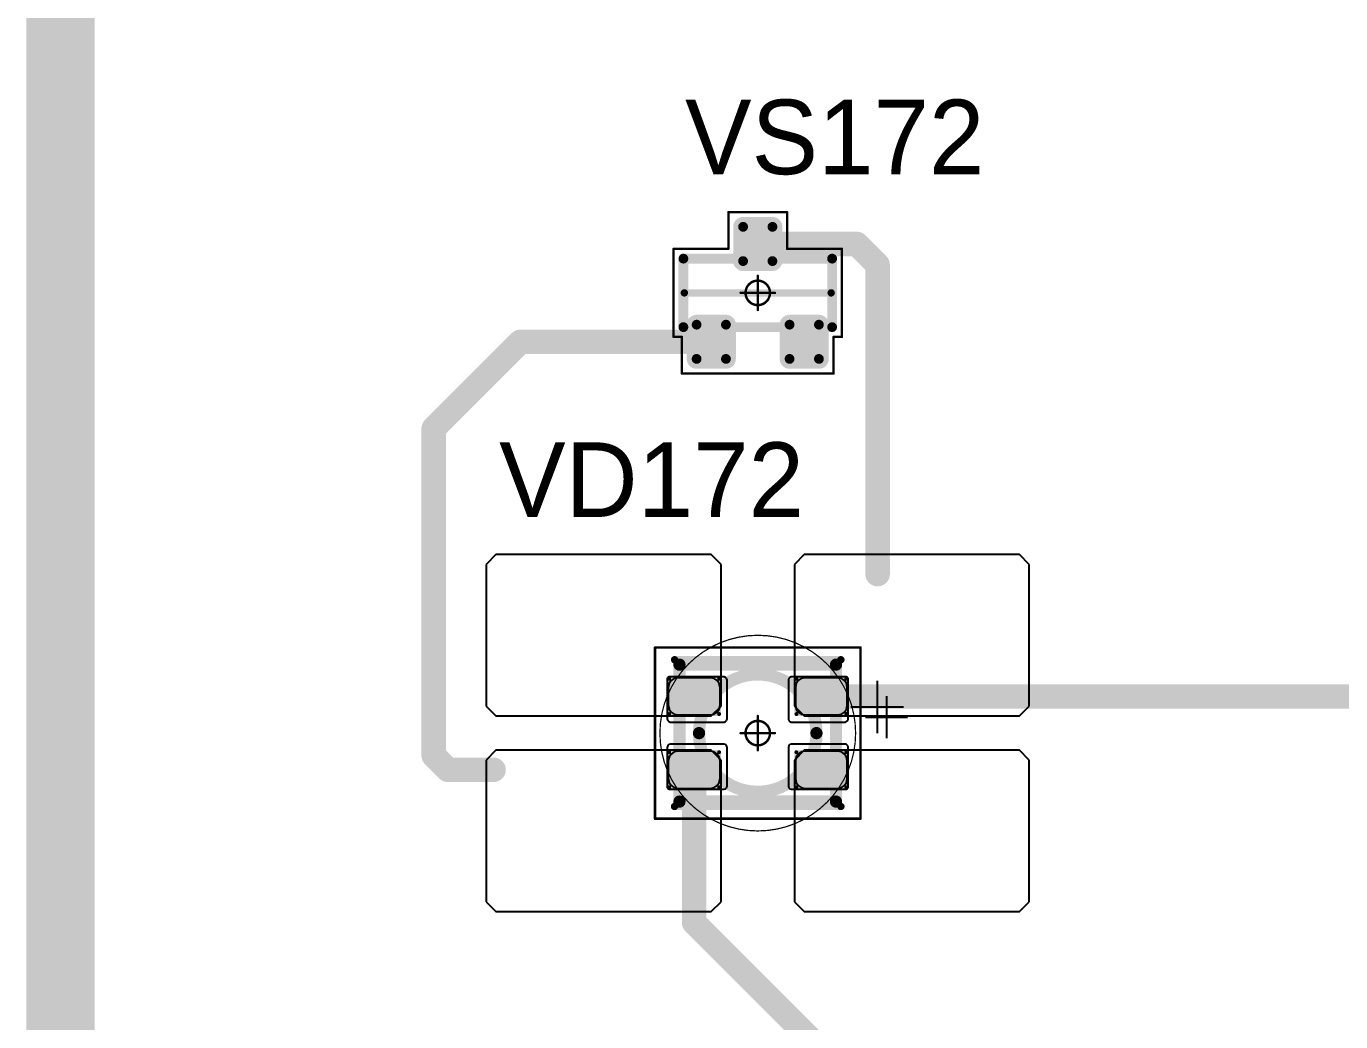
# Model space of a CAD drawing. Header units: millimetres. Extents: x 0 to 400, y 0 to 511.
# Drawn here: x 325.05 to 351.91, y 275.6 to 295.95 of the extents above; entities that cross this region are included whole.
import ezdxf

# ---------------------------------------------------------------- set-up
doc = ezdxf.new("R2010")
doc.units = ezdxf.units.MM
for name, color, linetype in [('Mechanical13', 56, 'Continuous'), ('Mechanical15', 56, 'Continuous'), ('Mechanical2', 216, 'Continuous'), ('TopLayer', 1, 'Continuous'), ('TopOverlay', 2, 'Continuous'), ('TopPaste', 8, 'Continuous'), ('TopSolder', 216, 'Continuous')]:
    doc.layers.add(name, color=color, linetype=linetype)

# ---------------------------------------------------------------- blocks, each defined once
blk = doc.blocks.new('SOT23_425')
at = {"layer": 'Mechanical13', "const_width": 0.2}
for points in [[(-0.7, 1.52), (0.7, 1.52)], [(-0.7, 1.52), (-0.7, -1.52)], [(0.7, 1.52), (0.7, -1.52)], [(-0.7, -1.52), (0.7, -1.52)]]:
    blk.add_lwpolyline(points, dxfattribs=at)
at = {"layer": 'Mechanical13', "const_width": 0.1}
for points in [[(-0.75, 1.52, 1), (-0.65, 1.52, 1)], [(-0.75, 1.52, 1), (-0.65, 1.52, 1)], [(0.65, 1.52, 1), (0.75, 1.52, 1)], [(0.65, 1.52, 1), (0.75, 1.52, 1)], [(-0.75, -1.52, 1), (-0.65, -1.52, 1)], [(-0.75, -1.52, 1), (-0.65, -1.52, 1)], [(0.65, -1.52, 1), (0.75, -1.52, 1)], [(0.65, -1.52, 1), (0.75, -1.52, 1)]]:
    blk.add_lwpolyline(points, format="xyb", close=True, dxfattribs=at)
at = {"layer": 'Mechanical15', "const_width": 0.05}
for points in [[(-0.9, 1.72), (-0.9, 1.55)], [(-0.9, 1.72), (0.9, 1.72)], [(0.9, 1.72), (0.9, 0.6)], [(-1.65, 1.55), (-1.65, -1.55)], [(-1.65, 1.55), (-0.9, 1.55)], [(0.9, 0.6), (1.65, 0.6)], [(1.65, 0.6), (1.65, -0.6)], [(0, 0.35), (0, -0.35)], [(-0.35, 0), (0.35, 0)], [(0.9, -0.6), (1.65, -0.6)], [(0.9, -0.6), (0.9, -1.72)], [(-1.65, -1.55), (-0.9, -1.55)], [(-0.9, -1.55), (-0.9, -1.72)], [(-0.9, -1.72), (0.9, -1.72)]]:
    blk.add_lwpolyline(points, dxfattribs=at)
at = {"layer": 'Mechanical15'}
for points, const_width in [([(-0.913, 1.72, 1), (-0.888, 1.72, 1)], 0.025), ([(-0.913, 1.72, 1), (-0.888, 1.72, 1)], 0.025), ([(0.888, 1.72, 1), (0.913, 1.72, 1)], 0.025), ([(0.888, 1.72, 1), (0.913, 1.72, 1)], 0.025), ([(-1.662, 1.55, 1), (-1.637, 1.55, 1)], 0.025), ([(-1.662, 1.55, 1), (-1.637, 1.55, 1)], 0.025), ([(-0.913, 1.55, 1), (-0.888, 1.55, 1)], 0.025), ([(-0.913, 1.55, 1), (-0.888, 1.55, 1)], 0.025), ([(0.888, 0.6, 1), (0.913, 0.6, 1)], 0.025), ([(0.888, 0.6, 1), (0.913, 0.6, 1)], 0.025), ([(1.637, 0.6, 1), (1.662, 0.6, 1)], 0.025), ([(1.637, 0.6, 1), (1.662, 0.6, 1)], 0.025), ([(0.25, 0, 1), (-0.25, 0, 1)], 0.05), ([(-0.012, 0.35, 1), (0.012, 0.35, 1)], 0.025), ([(-0.362, 0, 1), (-0.337, 0, 1)], 0.025), ([(-0.262, 0, 1), (-0.238, 0, 1)], 0.025), ([(0.238, 0, 1), (0.262, 0, 1)], 0.025), ([(0.337, 0, 1), (0.362, 0, 1)], 0.025), ([(-0.012, -0.35, 1), (0.012, -0.35, 1)], 0.025), ([(0.888, -0.6, 1), (0.913, -0.6, 1)], 0.025), ([(0.888, -0.6, 1), (0.913, -0.6, 1)], 0.025), ([(1.637, -0.6, 1), (1.662, -0.6, 1)], 0.025), ([(1.637, -0.6, 1), (1.662, -0.6, 1)], 0.025), ([(-1.662, -1.55, 1), (-1.637, -1.55, 1)], 0.025), ([(-1.662, -1.55, 1), (-1.637, -1.55, 1)], 0.025), ([(-0.913, -1.55, 1), (-0.888, -1.55, 1)], 0.025), ([(-0.913, -1.55, 1), (-0.888, -1.55, 1)], 0.025), ([(-0.913, -1.72, 1), (-0.888, -1.72, 1)], 0.025), ([(-0.913, -1.72, 1), (-0.888, -1.72, 1)], 0.025), ([(0.888, -1.72, 1), (0.913, -1.72, 1)], 0.025), ([(0.888, -1.72, 1), (0.913, -1.72, 1)], 0.025)]:
    blk.add_lwpolyline(points, format="xyb", close=True, dxfattribs=dict(at, const_width=const_width))
at = {"layer": 'TopLayer', "const_width": 0.1}
for points in [[(-1.4, 1.25, 1), (-1.3, 1.25, 1)], [(-0.7, 1.25, 1), (-0.6, 1.25, 1)], [(-1.4, 0.65, 1), (-1.3, 0.65, 1)], [(-0.7, 0.65, 1), (-0.6, 0.65, 1)], [(0.6, 0.3, 1), (0.7, 0.3, 1)], [(1.3, 0.3, 1), (1.4, 0.3, 1)], [(0.6, -0.3, 1), (0.7, -0.3, 1)], [(1.3, -0.3, 1), (1.4, -0.3, 1)], [(-1.4, -0.65, 1), (-1.3, -0.65, 1)], [(-0.7, -0.65, 1), (-0.6, -0.65, 1)], [(-1.4, -1.25, 1), (-1.3, -1.25, 1)], [(-0.7, -1.25, 1), (-0.6, -1.25, 1)]]:
    blk.add_lwpolyline(points, format="xyb", close=True, dxfattribs=at)
at = {"layer": 'TopLayer'}
for points in [[(-1.35, 1.35), (-1.35, 0.55), (-0.65, 1.35), (-0.65, 0.55)], [(-1.45, 1.25), (-1.45, 0.65), (-0.55, 1.25), (-0.55, 0.65)], [(0.55, 0.3), (0.55, -0.3), (1.45, 0.3), (1.45, -0.3)], [(0.65, 0.4), (0.65, -0.4), (1.35, 0.4), (1.35, -0.4)], [(-1.45, -0.65), (-1.45, -1.25), (-0.55, -0.65), (-0.55, -1.25)], [(-1.35, -0.55), (-1.35, -1.35), (-0.65, -0.55), (-0.65, -1.35)]]:
    blk.add_solid(points, dxfattribs=at)
at = {"layer": 'TopOverlay', "const_width": 0.15}
blk.add_lwpolyline([(0, 1.5), (0, -1.5)], dxfattribs=at)
at = {"layer": 'TopOverlay', "const_width": 0.075}
for points in [[(-0.038, 1.5, 1), (0.038, 1.5, 1)], [(-0.038, -1.5, 1), (0.038, -1.5, 1)]]:
    blk.add_lwpolyline(points, format="xyb", close=True, dxfattribs=at)
at = {"layer": 'TopPaste', "const_width": 0.075}
for points in [[(-1.387, 1.25, 1), (-1.313, 1.25, 1)], [(-0.687, 1.25, 1), (-0.613, 1.25, 1)], [(-1.387, 0.65, 1), (-1.313, 0.65, 1)], [(-0.687, 0.65, 1), (-0.613, 0.65, 1)], [(0.613, 0.3, 1), (0.687, 0.3, 1)], [(1.313, 0.3, 1), (1.387, 0.3, 1)], [(0.613, -0.3, 1), (0.687, -0.3, 1)], [(1.313, -0.3, 1), (1.387, -0.3, 1)], [(-1.387, -0.65, 1), (-1.313, -0.65, 1)], [(-0.687, -0.65, 1), (-0.613, -0.65, 1)], [(-1.387, -1.25, 1), (-1.313, -1.25, 1)], [(-0.687, -1.25, 1), (-0.613, -1.25, 1)]]:
    blk.add_lwpolyline(points, format="xyb", close=True, dxfattribs=at)
at = {"layer": 'TopPaste'}
for points in [[(-1.425, 1.25), (-1.425, 0.65), (-0.575, 1.25), (-0.575, 0.65)], [(-1.35, 1.325), (-1.35, 0.575), (-0.65, 1.325), (-0.65, 0.575)], [(0.575, 0.3), (0.575, -0.3), (1.425, 0.3), (1.425, -0.3)], [(0.65, 0.375), (0.65, -0.375), (1.35, 0.375), (1.35, -0.375)], [(-1.425, -0.65), (-1.425, -1.25), (-0.575, -0.65), (-0.575, -1.25)], [(-1.35, -0.575), (-1.35, -1.325), (-0.65, -0.575), (-0.65, -1.325)]]:
    blk.add_solid(points, dxfattribs=at)
at = {"layer": 'TopSolder', "const_width": 0.202}
for points in [[(-1.451, 1.25, 1), (-1.249, 1.25, 1)], [(-0.751, 1.25, 1), (-0.549, 1.25, 1)], [(-1.451, 0.65, 1), (-1.249, 0.65, 1)], [(-0.751, 0.65, 1), (-0.549, 0.65, 1)], [(0.549, 0.3, 1), (0.751, 0.3, 1)], [(1.249, 0.3, 1), (1.451, 0.3, 1)], [(0.549, -0.3, 1), (0.751, -0.3, 1)], [(1.249, -0.3, 1), (1.451, -0.3, 1)], [(-1.451, -0.65, 1), (-1.249, -0.65, 1)], [(-0.751, -0.65, 1), (-0.549, -0.65, 1)], [(-1.451, -1.25, 1), (-1.249, -1.25, 1)], [(-0.751, -1.25, 1), (-0.549, -1.25, 1)]]:
    blk.add_lwpolyline(points, format="xyb", close=True, dxfattribs=at)
at = {"layer": 'TopSolder'}
for points in [[(-1.35, 1.452), (-1.35, 0.448), (-0.65, 1.452), (-0.65, 0.448)], [(-1.552, 1.25), (-1.552, 0.65), (-0.448, 1.25), (-0.448, 0.65)], [(0.448, 0.3), (0.448, -0.3), (1.552, 0.3), (1.552, -0.3)], [(0.65, 0.502), (0.65, -0.502), (1.35, 0.502), (1.35, -0.502)], [(-1.35, -0.448), (-1.35, -1.452), (-0.65, -0.448), (-0.65, -1.452)], [(-1.552, -0.65), (-1.552, -1.25), (-0.448, -0.65), (-0.448, -1.25)]]:
    blk.add_solid(points, dxfattribs=at)
blk = doc.blocks.new('E65F_629')
at = {"layer": 'Mechanical13'}
for p, q in [((2.441, 1.071), (2.441, 0)), ((1.905, 0.536), (2.976, 0.536))]:
    blk.add_line(p, q, dxfattribs=at)
at = {"layer": 'Mechanical13', "const_width": 0.25}
for points in [[(-1.6, -1.4), (-1.6, 1.4)], [(-1.6, 1.4), (1.6, 1.4)], [(1.6, -1.4), (1.6, 1.4)], [(-1.6, -1.4), (1.6, -1.4)]]:
    blk.add_lwpolyline(points, dxfattribs=at)
at = {"layer": 'Mechanical13'}
for points, const_width in [([(-1.663, 1.4, 1), (-1.538, 1.4, 1)], 0.125), ([(-1.663, 1.4, 1), (-1.538, 1.4, 1)], 0.125), ([(1.537, 1.4, 1), (1.662, 1.4, 1)], 0.125), ([(1.537, 1.4, 1), (1.662, 1.4, 1)], 0.125), ([(1.2, 0, 1), (-1.2, 0, 1)], 0.25), ([(-1.263, 0, 1), (-1.138, 0, 1)], 0.125), ([(1.137, 0, 1), (1.262, 0, 1)], 0.125), ([(-1.663, -1.4, 1), (-1.538, -1.4, 1)], 0.125), ([(-1.663, -1.4, 1), (-1.538, -1.4, 1)], 0.125), ([(1.537, -1.4, 1), (1.662, -1.4, 1)], 0.125), ([(1.537, -1.4, 1), (1.662, -1.4, 1)], 0.125)]:
    blk.add_lwpolyline(points, format="xyb", close=True, dxfattribs=dict(at, const_width=const_width))
at = {"layer": 'Mechanical15', "const_width": 0.05}
for points in [[(-2.1, 1.75), (2.1, 1.75)], [(-2.1, -1.75), (-2.1, 1.75)], [(2.1, -1.75), (2.1, 1.75)], [(0, -0.35), (0, 0.35)], [(0, -0.35), (0, 0.35)], [(-0.35, 0), (0.35, 0)], [(-0.35, 0), (0.35, 0)], [(-2.1, -1.75), (2.1, -1.75)]]:
    blk.add_lwpolyline(points, dxfattribs=at)
at = {"layer": 'Mechanical15'}
for points, const_width in [([(-2.113, 1.75, 1), (-2.088, 1.75, 1)], 0.025), ([(-2.113, 1.75, 1), (-2.088, 1.75, 1)], 0.025), ([(2.087, 1.75, 1), (2.112, 1.75, 1)], 0.025), ([(2.087, 1.75, 1), (2.112, 1.75, 1)], 0.025), ([(0.25, 0, 1), (-0.25, 0, 1)], 0.05), ([(0.25, 0, 1), (-0.25, 0, 1)], 0.05), ([(-0.013, 0.35, 1), (0.012, 0.35, 1)], 0.025), ([(-0.013, 0.35, 1), (0.012, 0.35, 1)], 0.025), ([(-0.363, 0, 1), (-0.338, 0, 1)], 0.025), ([(-0.363, 0, 1), (-0.338, 0, 1)], 0.025), ([(-0.263, 0, 1), (-0.238, 0, 1)], 0.025), ([(-0.263, 0, 1), (-0.238, 0, 1)], 0.025), ([(0.237, 0, 1), (0.262, 0, 1)], 0.025), ([(0.237, 0, 1), (0.262, 0, 1)], 0.025), ([(0.337, 0, 1), (0.362, 0, 1)], 0.025), ([(0.337, 0, 1), (0.362, 0, 1)], 0.025), ([(-0.013, -0.35, 1), (0.012, -0.35, 1)], 0.025), ([(-0.013, -0.35, 1), (0.012, -0.35, 1)], 0.025), ([(-2.113, -1.75, 1), (-2.088, -1.75, 1)], 0.025), ([(-2.113, -1.75, 1), (-2.088, -1.75, 1)], 0.025), ([(2.087, -1.75, 1), (2.112, -1.75, 1)], 0.025), ([(2.087, -1.75, 1), (2.112, -1.75, 1)], 0.025)]:
    blk.add_lwpolyline(points, format="xyb", close=True, dxfattribs=dict(at, const_width=const_width))
at = {"layer": 'TopLayer'}
for p, q in [((-5.35, 3.65), (-5.55, 3.45)), ((-0.95, 3.65), (-5.35, 3.65)), ((-5.35, 3.65), (-5.35, 3.65)), ((-0.75, 3.45), (-0.95, 3.65)), ((0.95, 3.65), (0.75, 3.45)), ((5.35, 3.65), (0.95, 3.65)), ((0.95, 3.65), (0.95, 3.65)), ((5.55, 3.45), (5.35, 3.65)), ((-5.55, 3.45), (-5.55, 3.45)), ((-5.55, 3.45), (-5.55, 0.55)), ((-0.75, 0.55), (-0.75, 3.45)), ((0.75, 3.45), (0.75, 3.45)), ((0.75, 3.45), (0.75, 0.55)), ((5.55, 0.55), (5.55, 3.45)), ((-5.55, 0.55), (-5.35, 0.35)), ((-0.95, 0.35), (-0.75, 0.55)), ((0.75, 0.55), (0.95, 0.35)), ((5.35, 0.35), (5.55, 0.55)), ((-5.35, 0.35), (-0.95, 0.35)), ((0.95, 0.35), (5.35, 0.35)), ((-5.35, -0.35), (-5.55, -0.55)), ((-0.95, -0.35), (-5.35, -0.35)), ((-5.35, -0.35), (-5.35, -0.35)), ((-0.75, -0.55), (-0.95, -0.35)), ((0.95, -0.35), (0.75, -0.55)), ((5.35, -0.35), (0.95, -0.35)), ((0.95, -0.35), (0.95, -0.35)), ((5.55, -0.55), (5.35, -0.35)), ((-5.55, -0.55), (-5.55, -0.55)), ((-5.55, -0.55), (-5.55, -3.45)), ((-0.75, -3.45), (-0.75, -0.55)), ((0.75, -0.55), (0.75, -0.55)), ((0.75, -0.55), (0.75, -3.45)), ((5.55, -3.45), (5.55, -0.55)), ((-5.55, -3.45), (-5.35, -3.65)), ((-0.95, -3.65), (-0.75, -3.45)), ((0.75, -3.45), (0.95, -3.65)), ((5.35, -3.65), (5.55, -3.45)), ((-5.35, -3.65), (-0.95, -3.65)), ((0.95, -3.65), (5.35, -3.65))]:
    blk.add_line(p, q, dxfattribs=at)
at = {"layer": 'TopLayer', "const_width": 0.04}
for points in [[(-1.83, 1.11, 1), (-1.79, 1.11, 1)], [(-0.81, 1.11, 1), (-0.77, 1.11, 1)], [(0.77, 1.11, 1), (0.81, 1.11, 1)], [(1.79, 1.11, 1), (1.83, 1.11, 1)], [(-1.83, 0.39, 1), (-1.79, 0.39, 1)], [(-0.81, 0.39, 1), (-0.77, 0.39, 1)], [(0.77, 0.39, 1), (0.81, 0.39, 1)], [(1.79, 0.39, 1), (1.83, 0.39, 1)], [(-1.83, -0.39, 1), (-1.79, -0.39, 1)], [(-0.81, -0.39, 1), (-0.77, -0.39, 1)], [(0.77, -0.39, 1), (0.81, -0.39, 1)], [(1.79, -0.39, 1), (1.83, -0.39, 1)], [(-1.83, -1.11, 1), (-1.79, -1.11, 1)], [(-0.81, -1.11, 1), (-0.77, -1.11, 1)], [(0.77, -1.11, 1), (0.81, -1.11, 1)], [(1.79, -1.11, 1), (1.83, -1.11, 1)]]:
    blk.add_lwpolyline(points, format="xyb", close=True, dxfattribs=at)
at = {"layer": 'TopLayer'}
for points in [[(-1.85, 1.11), (-1.85, 0.39), (-0.75, 1.11), (-0.75, 0.39)], [(-1.81, 1.15), (-1.81, 0.35), (-0.79, 1.15), (-0.79, 0.35)], [(0.75, 1.11), (0.75, 0.39), (1.85, 1.11), (1.85, 0.39)], [(0.79, 1.15), (0.79, 0.35), (1.81, 1.15), (1.81, 0.35)], [(-1.85, -0.39), (-1.85, -1.11), (-0.75, -0.39), (-0.75, -1.11)], [(-1.81, -0.35), (-1.81, -1.15), (-0.79, -0.35), (-0.79, -1.15)], [(0.75, -0.39), (0.75, -1.11), (1.85, -0.39), (1.85, -1.11)], [(0.79, -0.35), (0.79, -1.15), (1.81, -0.35), (1.81, -1.15)]]:
    blk.add_solid(points, dxfattribs=at)
at = {"layer": 'TopOverlay'}
for p, q in [((2.628, 0.757), (2.628, -0.1)), ((2.2, 0.328), (3.057, 0.328))]:
    blk.add_line(p, q, dxfattribs=at)
at = {"layer": 'TopOverlay', "const_width": 0.15}
for points in [[(-1.7, 1.5), (1.7, 1.5)], [(-1.7, -1.5), (1.7, -1.5)]]:
    blk.add_lwpolyline(points, dxfattribs=at)
at = {"layer": 'TopOverlay', "const_width": 0.075}
for points in [[(-1.738, 1.5, 1), (-1.663, 1.5, 1)], [(1.662, 1.5, 1), (1.737, 1.5, 1)], [(-1.738, -1.5, 1), (-1.663, -1.5, 1)], [(1.662, -1.5, 1), (1.737, -1.5, 1)]]:
    blk.add_lwpolyline(points, format="xyb", close=True, dxfattribs=at)
at = {"layer": 'TopPaste'}
for p, q in [((-1.711, 1.114), (-1.773, 1.073)), ((-1.638, 1.129), (-1.711, 1.114)), ((-0.963, 1.129), (-1.638, 1.129)), ((-0.889, 1.114), (-0.963, 1.129)), ((-0.827, 1.073), (-0.889, 1.114)), ((0.889, 1.114), (0.827, 1.073)), ((0.962, 1.129), (0.889, 1.114)), ((1.637, 1.129), (0.962, 1.129)), ((1.711, 1.114), (1.637, 1.129)), ((1.773, 1.073), (1.711, 1.114)), ((-1.814, 1.011), (-1.829, 0.938)), ((-1.829, 0.938), (-1.829, 0.563)), ((-1.773, 1.073), (-1.814, 1.011)), ((-0.786, 1.011), (-0.827, 1.073)), ((-0.771, 0.938), (-0.786, 1.011)), ((-0.771, 0.563), (-0.771, 0.938)), ((0.786, 1.011), (0.771, 0.938)), ((0.771, 0.938), (0.771, 0.563)), ((0.827, 1.073), (0.786, 1.011)), ((1.814, 1.011), (1.773, 1.073)), ((1.829, 0.938), (1.814, 1.011)), ((1.829, 0.563), (1.829, 0.938)), ((-1.829, 0.563), (-1.814, 0.489)), ((-0.786, 0.489), (-0.771, 0.563)), ((0.771, 0.563), (0.786, 0.489)), ((1.814, 0.489), (1.829, 0.563)), ((-1.814, 0.489), (-1.773, 0.427)), ((-1.773, 0.427), (-1.711, 0.386)), ((-1.711, 0.386), (-1.638, 0.371)), ((-1.638, 0.371), (-0.963, 0.371)), ((-0.963, 0.371), (-0.889, 0.386)), ((-0.889, 0.386), (-0.827, 0.427)), ((-0.827, 0.427), (-0.786, 0.489)), ((0.786, 0.489), (0.827, 0.427)), ((0.827, 0.427), (0.889, 0.386)), ((0.889, 0.386), (0.962, 0.371)), ((0.962, 0.371), (1.637, 0.371)), ((1.637, 0.371), (1.711, 0.386)), ((1.711, 0.386), (1.773, 0.427)), ((1.773, 0.427), (1.814, 0.489)), ((-1.814, -0.489), (-1.829, -0.563)), ((-1.773, -0.427), (-1.814, -0.489)), ((-1.711, -0.386), (-1.773, -0.427)), ((-1.638, -0.371), (-1.711, -0.386)), ((-0.963, -0.371), (-1.638, -0.371)), ((-0.889, -0.386), (-0.963, -0.371)), ((-0.827, -0.427), (-0.889, -0.386)), ((-0.786, -0.489), (-0.827, -0.427)), ((-0.771, -0.563), (-0.786, -0.489)), ((0.786, -0.489), (0.771, -0.563)), ((0.827, -0.427), (0.786, -0.489)), ((0.889, -0.386), (0.827, -0.427)), ((0.962, -0.371), (0.889, -0.386)), ((1.637, -0.371), (0.962, -0.371)), ((1.711, -0.386), (1.637, -0.371)), ((1.773, -0.427), (1.711, -0.386)), ((1.814, -0.489), (1.773, -0.427)), ((1.829, -0.563), (1.814, -0.489)), ((-1.829, -0.563), (-1.829, -0.938)), ((-0.771, -0.938), (-0.771, -0.563)), ((0.771, -0.563), (0.771, -0.938)), ((1.829, -0.938), (1.829, -0.563)), ((-1.829, -0.938), (-1.814, -1.011)), ((-1.814, -1.011), (-1.773, -1.073)), ((-1.773, -1.073), (-1.711, -1.114)), ((-0.889, -1.114), (-0.827, -1.073)), ((-0.827, -1.073), (-0.786, -1.011)), ((-0.786, -1.011), (-0.771, -0.938)), ((0.771, -0.938), (0.786, -1.011)), ((0.786, -1.011), (0.827, -1.073)), ((0.827, -1.073), (0.889, -1.114)), ((1.711, -1.114), (1.773, -1.073)), ((1.773, -1.073), (1.814, -1.011)), ((1.814, -1.011), (1.829, -0.938)), ((-1.711, -1.114), (-1.638, -1.129)), ((-1.638, -1.129), (-0.963, -1.129)), ((-0.963, -1.129), (-0.889, -1.114)), ((0.889, -1.114), (0.962, -1.129)), ((0.962, -1.129), (1.637, -1.129)), ((1.637, -1.129), (1.711, -1.114))]:
    blk.add_line(p, q, dxfattribs=at)
at = {"layer": 'TopSolder'}
for p, q in [((-1.842, 1.129), (-1.85, 1.111)), ((-1.85, 1.111), (-1.85, 1.101)), ((-1.85, 1.101), (-1.85, 1.101)), ((-1.85, 1.101), (-1.85, 0.301)), ((-1.828, 1.143), (-1.842, 1.129)), ((-1.81, 1.151), (-1.828, 1.143)), ((-1.8, 1.151), (-1.81, 1.151)), ((-0.7, 1.151), (-1.8, 1.151)), ((-0.685, 1.151), (-0.7, 1.151)), ((-0.7, 1.151), (-0.7, 1.151)), ((-0.658, 1.139), (-0.685, 1.151)), ((-0.636, 1.118), (-0.658, 1.139)), ((-0.625, 1.09), (-0.636, 1.118)), ((-0.625, 1.076), (-0.625, 1.09)), ((-0.625, 0.301), (-0.625, 1.076)), ((0.636, 1.118), (0.625, 1.09)), ((0.625, 1.09), (0.625, 1.076)), ((0.625, 1.076), (0.625, 1.076)), ((0.625, 1.076), (0.625, 0.301)), ((0.657, 1.139), (0.636, 1.118)), ((0.685, 1.151), (0.657, 1.139)), ((0.7, 1.151), (0.685, 1.151)), ((1.8, 1.151), (0.7, 1.151)), ((1.81, 1.151), (1.8, 1.151)), ((1.8, 1.151), (1.8, 1.151)), ((1.828, 1.143), (1.81, 1.151)), ((1.842, 1.129), (1.828, 1.143)), ((1.85, 1.111), (1.842, 1.129)), ((1.85, 1.101), (1.85, 1.111)), ((1.85, 0.301), (1.85, 1.101)), ((-1.85, 0.301), (-1.85, 0.286)), ((-1.85, 0.286), (-1.839, 0.258)), ((-0.636, 0.258), (-0.625, 0.286)), ((-0.625, 0.286), (-0.625, 0.301)), ((-0.625, 0.301), (-0.625, 0.301)), ((0.625, 0.301), (0.625, 0.286)), ((0.625, 0.286), (0.636, 0.258)), ((1.839, 0.258), (1.85, 0.286)), ((1.85, 0.286), (1.85, 0.301)), ((1.85, 0.301), (1.85, 0.301)), ((-1.839, 0.258), (-1.818, 0.237)), ((-1.818, 0.237), (-1.79, 0.226)), ((-1.79, 0.226), (-1.775, 0.226)), ((-1.775, 0.226), (-1.775, 0.226)), ((-1.775, 0.226), (-0.7, 0.226)), ((-0.7, 0.226), (-0.685, 0.226)), ((-0.685, 0.226), (-0.658, 0.237)), ((-0.658, 0.237), (-0.636, 0.258)), ((0.636, 0.258), (0.657, 0.237)), ((0.657, 0.237), (0.685, 0.226)), ((0.685, 0.226), (0.7, 0.226)), ((0.7, 0.226), (0.7, 0.226)), ((0.7, 0.226), (1.775, 0.226)), ((1.775, 0.226), (1.79, 0.226)), ((1.79, 0.226), (1.817, 0.237)), ((1.817, 0.237), (1.839, 0.258)), ((-1.839, -0.257), (-1.85, -0.285)), ((-1.818, -0.236), (-1.839, -0.257)), ((-1.79, -0.224), (-1.818, -0.236)), ((-1.775, -0.224), (-1.79, -0.224)), ((-0.7, -0.224), (-1.775, -0.224)), ((-0.685, -0.224), (-0.7, -0.224)), ((-0.7, -0.224), (-0.7, -0.224)), ((-0.658, -0.236), (-0.685, -0.224)), ((-0.636, -0.257), (-0.658, -0.236)), ((-0.625, -0.285), (-0.636, -0.257)), ((0.636, -0.257), (0.625, -0.285)), ((0.657, -0.236), (0.636, -0.257)), ((0.685, -0.224), (0.657, -0.236)), ((0.7, -0.224), (0.685, -0.224)), ((1.775, -0.224), (0.7, -0.224)), ((1.79, -0.224), (1.775, -0.224)), ((1.775, -0.224), (1.775, -0.224)), ((1.817, -0.236), (1.79, -0.224)), ((1.839, -0.257), (1.817, -0.236)), ((1.85, -0.285), (1.839, -0.257)), ((-1.85, -0.285), (-1.85, -0.299)), ((-1.85, -0.299), (-1.85, -0.299)), ((-1.85, -0.299), (-1.85, -1.099)), ((-0.625, -0.299), (-0.625, -0.285)), ((-0.625, -1.074), (-0.625, -0.299)), ((0.625, -0.285), (0.625, -0.299)), ((0.625, -0.299), (0.625, -0.299)), ((0.625, -0.299), (0.625, -1.074)), ((1.85, -0.299), (1.85, -0.285)), ((1.85, -1.099), (1.85, -0.299)), ((-0.625, -1.089), (-0.625, -1.074)), ((-0.625, -1.074), (-0.625, -1.074)), ((0.625, -1.074), (0.625, -1.089)), ((-1.85, -1.099), (-1.85, -1.109)), ((-1.85, -1.109), (-1.842, -1.128)), ((-1.842, -1.128), (-1.828, -1.142)), ((-1.828, -1.142), (-1.81, -1.149)), ((-1.81, -1.149), (-1.8, -1.149)), ((-1.8, -1.149), (-0.7, -1.149)), ((-1.8, -1.149), (-1.8, -1.149)), ((-0.7, -1.149), (-0.685, -1.149)), ((-0.685, -1.149), (-0.658, -1.138)), ((-0.658, -1.138), (-0.636, -1.117)), ((-0.636, -1.117), (-0.625, -1.089)), ((0.625, -1.089), (0.636, -1.117)), ((0.636, -1.117), (0.657, -1.138)), ((0.657, -1.138), (0.685, -1.149)), ((0.685, -1.149), (0.7, -1.149)), ((0.7, -1.149), (1.8, -1.149)), ((0.7, -1.149), (0.7, -1.149)), ((1.8, -1.149), (1.81, -1.149)), ((1.81, -1.149), (1.828, -1.142)), ((1.828, -1.142), (1.842, -1.128)), ((1.842, -1.128), (1.85, -1.109)), ((1.85, -1.109), (1.85, -1.099)), ((1.85, -1.099), (1.85, -1.099))]:
    blk.add_line(p, q, dxfattribs=at)

msp = doc.modelspace()

# ---------------------------------------------------------------- linework, layer by layer
at = {"layer": 'Mechanical2'}
for points, const_width in [([(342, 281.5, 1), (338, 281.5, 1)], 0.0254), ([(340, 283.5, 1), (340, 283.5, 1)], 0.0005), ([(337.994, 281.5, 1), (338.006, 281.5, 1)], 0.0127), ([(338, 281.5, 1), (338, 281.5, 1)], 0.0005), ([(341.994, 281.5, 1), (342.006, 281.5, 1)], 0.0127), ([(342, 281.5, 1), (342, 281.5, 1)], 0.0005), ([(340, 279.5, 1), (340, 279.5, 1)], 0.0005)]:
    msp.add_lwpolyline(points, format="xyb", close=True, dxfattribs=dict(at, const_width=const_width))
at = {"layer": 'Mechanical2', "const_width": 0.001}
for points in [[(340, 279.5), (340, 283.5)], [(338, 281.5), (342, 281.5)]]:
    msp.add_lwpolyline(points, dxfattribs=at)
at = {"layer": 'TopLayer'}
for points, const_width in [([(325.75, 271.845), (325.75, 337.4)], 1.4), ([(340, 291.5), (342.025, 291.5)], 0.5), ([(342.025, 291.5), (342.45, 291.075)], 0.5), ([(342.45, 284.75), (342.45, 291.075)], 0.5), ([(333.375, 287.725), (335.15, 289.5)], 0.5), ([(335.15, 289.5), (339.05, 289.5)], 0.5), ([(333.375, 281.043), (333.375, 287.725)], 0.5), ([(341.3, 282.25), (353.375, 282.25)], 0.5), ([(333.375, 281.043), (333.668, 280.75)], 0.5), ([(333.668, 280.75), (334.6, 280.75)], 0.5), ([(338.7, 277.625), (338.7, 280.75)], 0.5), ([(338.7, 277.625), (344.825, 271.5)], 0.5)]:
    msp.add_lwpolyline(points, dxfattribs=dict(at, const_width=const_width))
at = {"layer": 'TopLayer', "const_width": 0.25}
for points in [[(339.875, 291.5, 1), (340.125, 291.5, 1)], [(341.9, 291.5, 1), (342.15, 291.5, 1)], [(341.9, 291.5, 1), (342.15, 291.5, 1)], [(342.325, 291.075, 1), (342.575, 291.075, 1)], [(342.325, 291.075, 1), (342.575, 291.075, 1)], [(335.025, 289.5, 1), (335.275, 289.5, 1)], [(335.025, 289.5, 1), (335.275, 289.5, 1)], [(338.925, 289.5, 1), (339.175, 289.5, 1)], [(333.25, 287.725, 1), (333.5, 287.725, 1)], [(333.25, 287.725, 1), (333.5, 287.725, 1)], [(342.325, 284.75, 1), (342.575, 284.75, 1)], [(341.175, 282.25, 1), (341.425, 282.25, 1)], [(333.25, 281.043, 1), (333.5, 281.043, 1)], [(333.25, 281.043, 1), (333.5, 281.043, 1)], [(333.543, 280.75, 1), (333.793, 280.75, 1)], [(333.543, 280.75, 1), (333.793, 280.75, 1)], [(334.475, 280.75, 1), (334.725, 280.75, 1)], [(338.575, 280.75, 1), (338.825, 280.75, 1)], [(338.575, 277.625, 1), (338.825, 277.625, 1)], [(338.575, 277.625, 1), (338.825, 277.625, 1)]]:
    msp.add_lwpolyline(points, format="xyb", close=True, dxfattribs=at)

# ---------------------------------------------------------------- block references
for name, p, rotation in [('SOT23_425', (340, 290.5), 90), ('E65F_629', (340, 281.5), 360)]:
    msp.add_blockref(name, p, dxfattribs=dict(rotation=rotation))

# ---------------------------------------------------------------- texts
at = {"layer": 'TopOverlay'}
for s, p in [('VS172', (338.514, 292.926)), ('VD172', (334.714, 285.92))]:
    msp.add_text(s, height=1.524, dxfattribs=at).set_placement(p)

doc.saveas('drawing.dxf')
